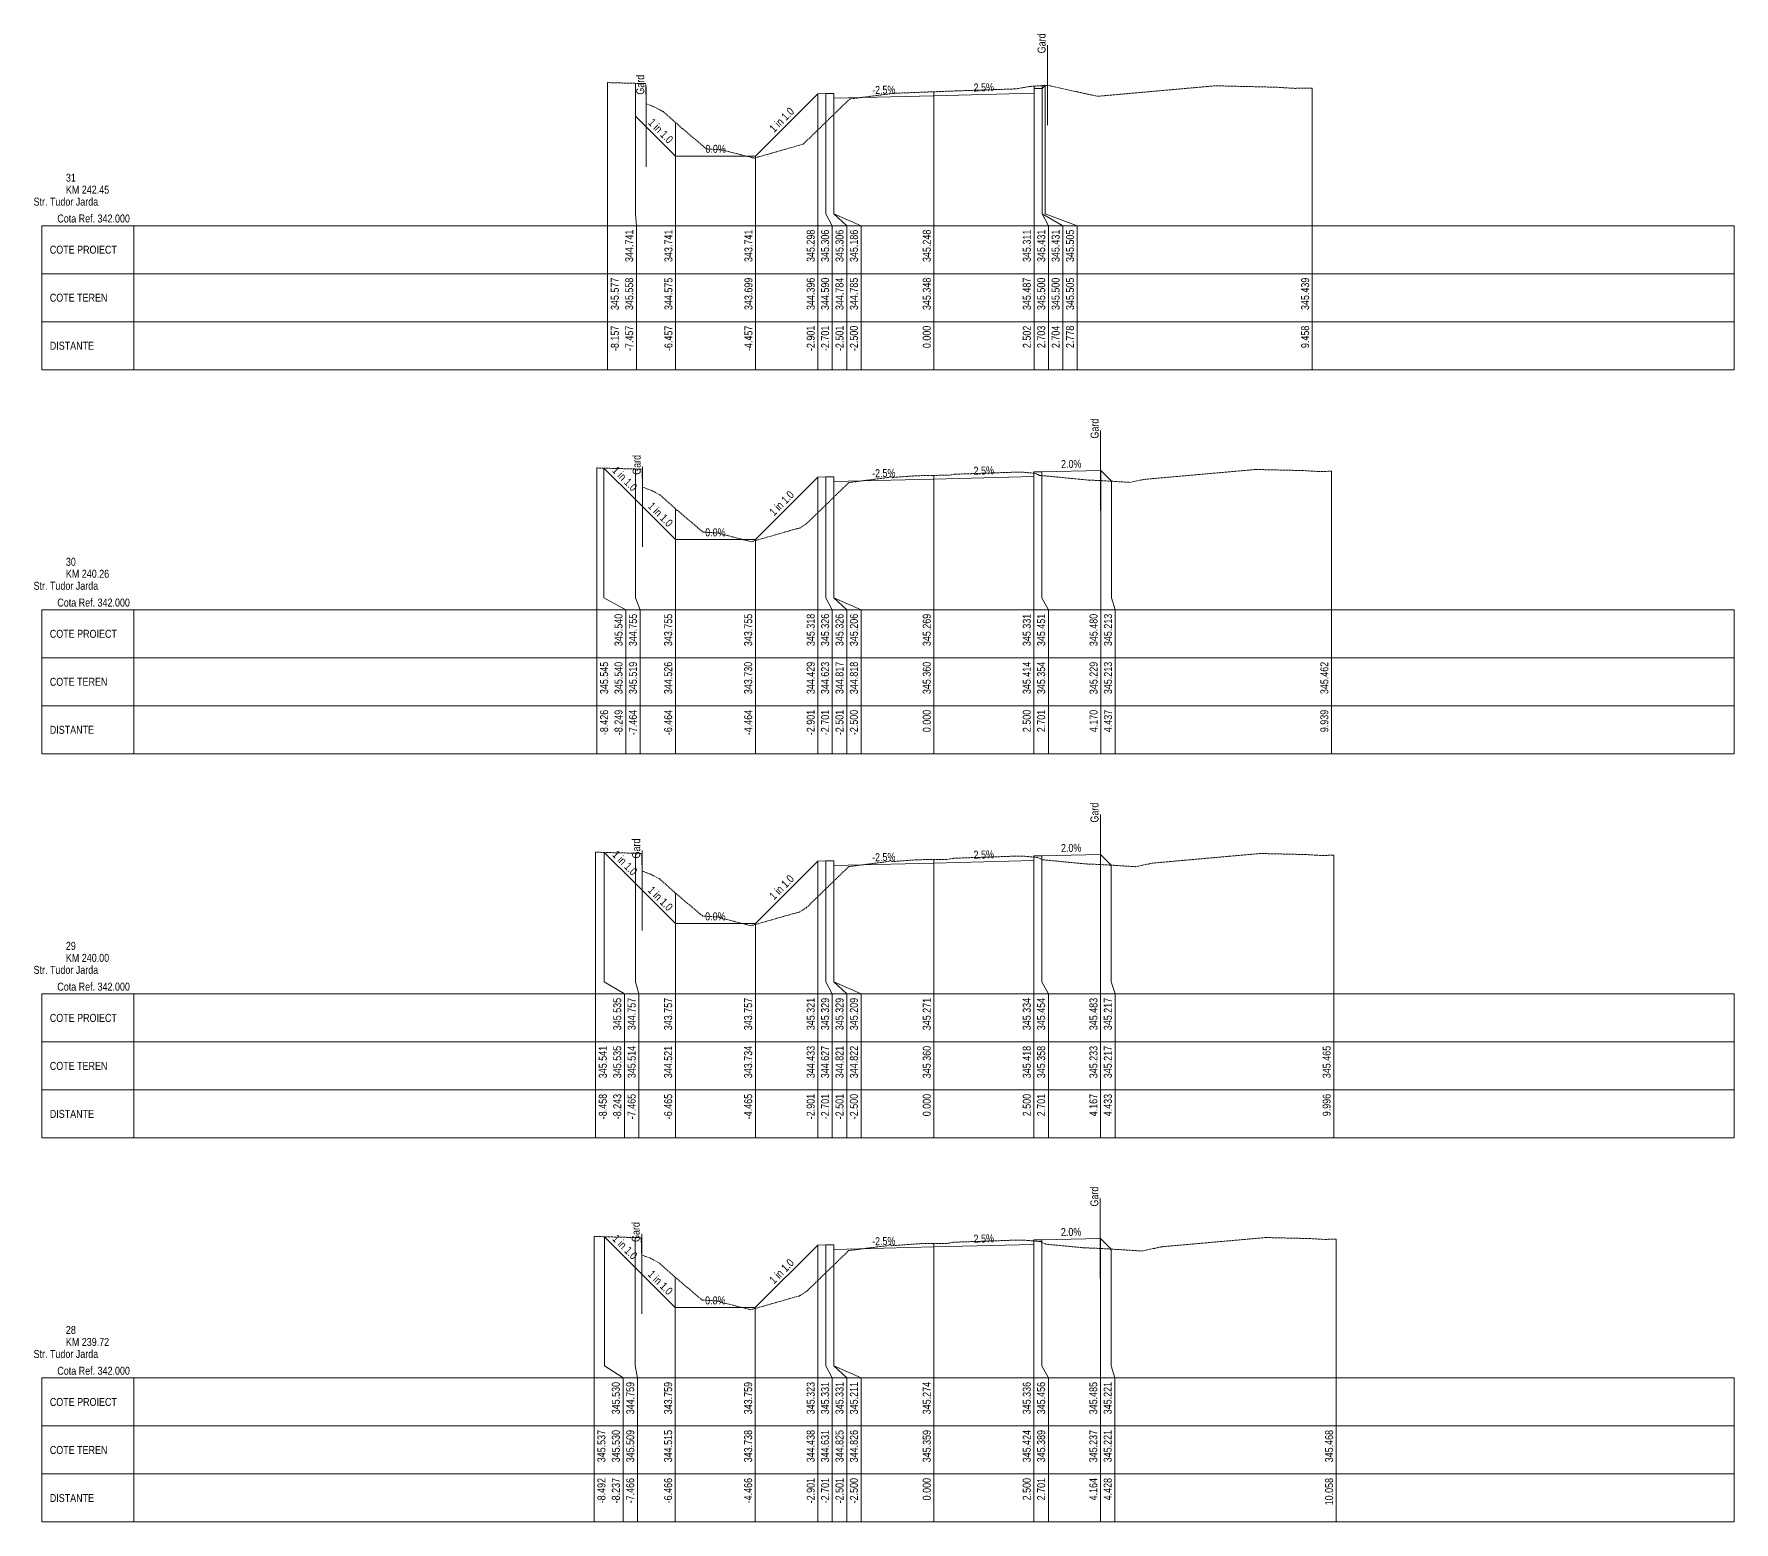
# Paper-space layout 'Str. Tudor Jarda-XS-1' of a CAD drawing. Extents: x 5 to 860, y 10 to 5944.
# Drawn here: x 5 to 430, y 2602 to 2973.9 of the extents above; entities that cross this region are included whole.
import ezdxf
from ezdxf.enums import TextEntityAlignment as Align

# ---------------------------------------------------------------- set-up
doc = ezdxf.new("R2010")
doc.units = 0
doc.linetypes.add('DASHED2', pattern=[0.375, 0.25, -0.125])
doc.layers.add('ARD-No Plot', color=1, linetype='Continuous', lineweight=0, plot=False)
for name, color, linetype, lineweight in [('DESIGN-TEXT', 7, 'Continuous', 0), ('EXISTING-TEXT', 7, 'Continuous', 0), ('LINES', 7, 'Continuous', 0), ('Text', 7, 'Continuous', 0), ('X-RL', 7, 'Continuous', 0), ('XPLOT-DESIGN', 5, 'Continuous', 0), ('XPLOT-EXISTING', 3, 'DASHED2', 0), ('XPLOT-GRADE', 7, 'Continuous', 0), ('XPLOT-KM', 7, 'Continuous', 0), ('XPLOT-TITLE', 7, 'Continuous', 0)]:
    doc.layers.add(name, color=color, linetype=linetype, lineweight=lineweight)
doc.styles.add('Arial', font='arial.ttf', dxfattribs={"width": 0.8})

psp = doc.layouts.new('Str. Tudor Jarda-XS-1')

# ---------------------------------------------------------------- linework, layer by layer
at = {"layer": 'LINES'}
for p, q in [((258.402, 2971.087), (258.402, 2951.087)), ((148.426, 2929), (148.426, 2961.765)), ((148.426, 2929), (148.426, 2961.765)), ((155.425, 2929), (155.425, 2961.579)), ((155.425, 2929), (155.425, 2961.579)), ((155.425, 2929), (155.425, 2961.579)), ((158.084, 2960.752), (158.084, 2940.752)), ((200.99, 2929), (200.99, 2958.976)), ((200.99, 2929), (200.99, 2958.976)), ((200.99, 2929), (200.99, 2958.976)), ((202.99, 2929), (202.99, 2959.056)), ((202.99, 2929), (202.99, 2959.056)), ((202.99, 2929), (202.99, 2959.056)), ((204.99, 2929), (204.99, 2959.056)), ((204.99, 2929), (204.99, 2959.056)), ((204.99, 2929), (204.99, 2959.056)), ((205, 2929), (205, 2957.856)), ((205, 2929), (205, 2957.856)), ((205, 2929), (205, 2957.856)), ((230, 2929), (230, 2959.475)), ((230, 2929), (230, 2959.475)), ((230, 2929), (230, 2959.475)), ((255.015, 2929), (255.015, 2960.872)), ((255.015, 2929), (255.015, 2960.872)), ((255.015, 2929), (255.015, 2960.872)), ((257.025, 2929), (257.025, 2961)), ((257.025, 2929), (257.025, 2961)), ((257.025, 2929), (257.025, 2961)), ((257.035, 2929), (257.035, 2961.001)), ((257.035, 2929), (257.035, 2961.001)), ((257.035, 2929), (257.035, 2961.001)), ((257.776, 2929), (257.776, 2961.048)), ((257.776, 2929), (257.776, 2961.048)), ((257.776, 2929), (257.776, 2961.048)), ((324.585, 2929), (324.585, 2960.391)), ((324.585, 2929), (324.585, 2960.391)), ((165.425, 2929), (165.425, 2951.751)), ((165.425, 2929), (165.425, 2951.751)), ((165.425, 2929), (165.425, 2951.751)), ((185.425, 2929), (185.425, 2943.412)), ((185.425, 2929), (185.425, 2943.412)), ((185.425, 2929), (185.425, 2943.412)), ((148.426, 2926), (148.426, 2929)), ((148.426, 2926), (148.426, 2929)), ((155.626, 2926), (155.425, 2929)), ((155.626, 2926), (155.425, 2929)), ((155.626, 2926), (155.425, 2929)), ((165.425, 2926), (165.425, 2929)), ((165.425, 2926), (165.425, 2929)), ((165.425, 2926), (165.425, 2929)), ((185.425, 2926), (185.425, 2929)), ((185.425, 2926), (185.425, 2929)), ((185.425, 2926), (185.425, 2929)), ((200.99, 2926), (200.99, 2929)), ((200.99, 2926), (200.99, 2929)), ((200.99, 2926), (200.99, 2929)), ((204.59, 2926), (202.99, 2929)), ((204.59, 2926), (202.99, 2929)), ((204.59, 2926), (202.99, 2929)), ((208.19, 2926), (204.99, 2929)), ((208.19, 2926), (204.99, 2929)), ((208.19, 2926), (204.99, 2929)), ((211.79, 2926), (205, 2929)), ((211.79, 2926), (205, 2929)), ((211.79, 2926), (205, 2929)), ((230, 2926), (230, 2929)), ((230, 2926), (230, 2929)), ((230, 2926), (230, 2929)), ((255.015, 2926), (255.015, 2929)), ((255.015, 2926), (255.015, 2929)), ((255.015, 2926), (255.015, 2929)), ((258.615, 2926), (257.025, 2929)), ((258.615, 2926), (257.025, 2929)), ((258.615, 2926), (257.025, 2929)), ((262.215, 2926), (257.035, 2929)), ((262.215, 2926), (257.035, 2929)), ((262.215, 2926), (257.035, 2929)), ((265.815, 2926), (257.776, 2929)), ((265.815, 2926), (257.776, 2929)), ((265.815, 2926), (257.776, 2929)), ((324.585, 2926), (324.585, 2929)), ((324.585, 2926), (324.585, 2929)), ((6.982, 2914), (6.982, 2926)), ((6.982, 2926), (30, 2926)), ((30, 2890), (30, 2926)), ((30, 2926), (430, 2926)), ((148.426, 2890), (148.426, 2926)), ((148.426, 2890), (148.426, 2926)), ((155.626, 2890), (155.626, 2926)), ((155.626, 2890), (155.626, 2926)), ((155.626, 2890), (155.626, 2926)), ((165.425, 2890), (165.425, 2926)), ((165.425, 2890), (165.425, 2926)), ((165.425, 2890), (165.425, 2926)), ((185.425, 2890), (185.425, 2926)), ((185.425, 2890), (185.425, 2926)), ((185.425, 2890), (185.425, 2926)), ((200.99, 2890), (200.99, 2926)), ((200.99, 2890), (200.99, 2926)), ((200.99, 2890), (200.99, 2926)), ((204.59, 2890), (204.59, 2926)), ((204.59, 2890), (204.59, 2926)), ((204.59, 2890), (204.59, 2926)), ((208.19, 2890), (208.19, 2926)), ((208.19, 2890), (208.19, 2926)), ((208.19, 2890), (208.19, 2926)), ((211.79, 2890), (211.79, 2926)), ((211.79, 2890), (211.79, 2926)), ((211.79, 2890), (211.79, 2926)), ((230, 2890), (230, 2926)), ((230, 2890), (230, 2926)), ((230, 2890), (230, 2926)), ((255.015, 2890), (255.015, 2926)), ((255.015, 2890), (255.015, 2926)), ((255.015, 2890), (255.015, 2926)), ((258.615, 2890), (258.615, 2926)), ((258.615, 2890), (258.615, 2926)), ((258.615, 2890), (258.615, 2926)), ((262.215, 2890), (262.215, 2926)), ((262.215, 2890), (262.215, 2926)), ((262.215, 2890), (262.215, 2926)), ((265.815, 2890), (265.815, 2926)), ((265.815, 2890), (265.815, 2926)), ((265.815, 2890), (265.815, 2926)), ((324.585, 2890), (324.585, 2926)), ((324.585, 2890), (324.585, 2926)), ((430, 2890), (430, 2926)), ((6.982, 2902), (6.982, 2914)), ((6.982, 2914), (30, 2914)), ((30, 2914), (6.982, 2914)), ((30, 2914), (430, 2914)), ((6.982, 2890), (6.982, 2902)), ((6.982, 2902), (30, 2902)), ((30, 2902), (6.982, 2902)), ((30, 2902), (430, 2902)), ((30, 2890), (6.982, 2890)), ((30, 2890), (430, 2890)), ((271.667, 2874.804), (271.667, 2854.804)), ((145.745, 2833), (145.745, 2865.445)), ((145.745, 2833), (145.745, 2865.445)), ((147.513, 2833), (147.513, 2865.398)), ((147.513, 2833), (147.513, 2865.398)), ((147.513, 2833), (147.513, 2865.398)), ((155.36, 2833), (155.36, 2865.19)), ((155.36, 2833), (155.36, 2865.19)), ((155.36, 2833), (155.36, 2865.19)), ((157.172, 2865.74), (157.172, 2845.74)), ((257.01, 2833), (257.01, 2864.511)), ((257.01, 2833), (257.01, 2864.511)), ((257.01, 2833), (257.01, 2864.511)), ((271.698, 2833), (271.698, 2864.805)), ((271.698, 2833), (271.698, 2864.805)), ((271.698, 2833), (271.698, 2864.805)), ((329.388, 2833), (329.388, 2864.622)), ((329.388, 2833), (329.388, 2864.622)), ((200.99, 2833), (200.99, 2863.181)), ((200.99, 2833), (200.99, 2863.181)), ((200.99, 2833), (200.99, 2863.181)), ((202.99, 2833), (202.99, 2863.261)), ((202.99, 2833), (202.99, 2863.261)), ((202.99, 2833), (202.99, 2863.261)), ((204.99, 2833), (204.99, 2863.261)), ((204.99, 2833), (204.99, 2863.261)), ((204.99, 2833), (204.99, 2863.261)), ((205, 2833), (205, 2862.061)), ((205, 2833), (205, 2862.061)), ((205, 2833), (205, 2862.061)), ((230, 2833), (230, 2863.603)), ((230, 2833), (230, 2863.603)), ((230, 2833), (230, 2863.603)), ((255, 2833), (255, 2864.135)), ((255, 2833), (255, 2864.135)), ((255, 2833), (255, 2864.135)), ((274.373, 2833), (274.373, 2862.129)), ((274.373, 2833), (274.373, 2862.129)), ((274.373, 2833), (274.373, 2862.129)), ((165.36, 2833), (165.36, 2855.26)), ((165.36, 2833), (165.36, 2855.26)), ((165.36, 2833), (165.36, 2855.26)), ((185.36, 2833), (185.36, 2847.551)), ((185.36, 2833), (185.36, 2847.551)), ((185.36, 2833), (185.36, 2847.551)), ((145.745, 2830), (145.745, 2833)), ((145.745, 2830), (145.745, 2833)), ((152.945, 2830), (147.513, 2833)), ((152.945, 2830), (147.513, 2833)), ((152.945, 2830), (147.513, 2833)), ((156.545, 2830), (155.36, 2833)), ((156.545, 2830), (155.36, 2833)), ((156.545, 2830), (155.36, 2833)), ((165.36, 2830), (165.36, 2833)), ((165.36, 2830), (165.36, 2833)), ((165.36, 2830), (165.36, 2833)), ((185.36, 2830), (185.36, 2833)), ((185.36, 2830), (185.36, 2833)), ((185.36, 2830), (185.36, 2833)), ((200.99, 2830), (200.99, 2833)), ((200.99, 2830), (200.99, 2833)), ((200.99, 2830), (200.99, 2833)), ((204.59, 2830), (202.99, 2833)), ((204.59, 2830), (202.99, 2833)), ((204.59, 2830), (202.99, 2833)), ((208.19, 2830), (204.99, 2833)), ((208.19, 2830), (204.99, 2833)), ((208.19, 2830), (204.99, 2833)), ((211.79, 2830), (205, 2833)), ((211.79, 2830), (205, 2833)), ((211.79, 2830), (205, 2833)), ((230, 2830), (230, 2833)), ((230, 2830), (230, 2833)), ((230, 2830), (230, 2833)), ((255, 2830), (255, 2833)), ((255, 2830), (255, 2833)), ((255, 2830), (255, 2833)), ((258.6, 2830), (257.01, 2833)), ((258.6, 2830), (257.01, 2833)), ((258.6, 2830), (257.01, 2833)), ((271.698, 2830), (271.698, 2833)), ((271.698, 2830), (271.698, 2833)), ((271.698, 2830), (271.698, 2833)), ((275.298, 2830), (274.373, 2833)), ((275.298, 2830), (274.373, 2833)), ((275.298, 2830), (274.373, 2833)), ((329.388, 2830), (329.388, 2833)), ((329.388, 2830), (329.388, 2833)), ((6.982, 2818), (6.982, 2830)), ((6.982, 2830), (30, 2830)), ((30, 2794), (30, 2830)), ((30, 2830), (430, 2830)), ((145.745, 2794), (145.745, 2830)), ((145.745, 2794), (145.745, 2830)), ((152.945, 2794), (152.945, 2830)), ((152.945, 2794), (152.945, 2830)), ((152.945, 2794), (152.945, 2830)), ((156.545, 2794), (156.545, 2830)), ((156.545, 2794), (156.545, 2830)), ((156.545, 2794), (156.545, 2830)), ((165.36, 2794), (165.36, 2830)), ((165.36, 2794), (165.36, 2830)), ((165.36, 2794), (165.36, 2830)), ((185.36, 2794), (185.36, 2830)), ((185.36, 2794), (185.36, 2830)), ((185.36, 2794), (185.36, 2830)), ((200.99, 2794), (200.99, 2830)), ((200.99, 2794), (200.99, 2830)), ((200.99, 2794), (200.99, 2830)), ((204.59, 2794), (204.59, 2830)), ((204.59, 2794), (204.59, 2830)), ((204.59, 2794), (204.59, 2830)), ((208.19, 2794), (208.19, 2830)), ((208.19, 2794), (208.19, 2830)), ((208.19, 2794), (208.19, 2830)), ((211.79, 2794), (211.79, 2830)), ((211.79, 2794), (211.79, 2830)), ((211.79, 2794), (211.79, 2830)), ((230, 2794), (230, 2830)), ((230, 2794), (230, 2830)), ((230, 2794), (230, 2830)), ((255, 2794), (255, 2830)), ((255, 2794), (255, 2830)), ((255, 2794), (255, 2830)), ((258.6, 2794), (258.6, 2830)), ((258.6, 2794), (258.6, 2830)), ((258.6, 2794), (258.6, 2830)), ((271.698, 2794), (271.698, 2830)), ((271.698, 2794), (271.698, 2830)), ((271.698, 2794), (271.698, 2830)), ((275.298, 2794), (275.298, 2830)), ((275.298, 2794), (275.298, 2830)), ((275.298, 2794), (275.298, 2830)), ((329.388, 2794), (329.388, 2830)), ((329.388, 2794), (329.388, 2830)), ((430, 2794), (430, 2830)), ((6.982, 2806), (6.982, 2818)), ((6.982, 2818), (30, 2818)), ((30, 2818), (6.982, 2818)), ((30, 2818), (430, 2818)), ((6.982, 2794), (6.982, 2806)), ((6.982, 2806), (30, 2806)), ((30, 2806), (6.982, 2806)), ((30, 2806), (430, 2806)), ((30, 2794), (6.982, 2794)), ((30, 2794), (430, 2794)), ((271.631, 2778.828), (271.631, 2758.828)), ((145.423, 2737), (145.423, 2769.407)), ((145.423, 2737), (145.423, 2769.407)), ((147.571, 2737), (147.571, 2769.35)), ((147.571, 2737), (147.571, 2769.35)), ((147.571, 2737), (147.571, 2769.35)), ((155.353, 2737), (155.353, 2769.143)), ((155.353, 2737), (155.353, 2769.143)), ((155.353, 2737), (155.353, 2769.143)), ((157.062, 2769.859), (157.062, 2749.859)), ((200.99, 2737), (200.99, 2767.205)), ((200.99, 2737), (200.99, 2767.205)), ((200.99, 2737), (200.99, 2767.205)), ((202.99, 2737), (202.99, 2767.285)), ((202.99, 2737), (202.99, 2767.285)), ((202.99, 2737), (202.99, 2767.285)), ((204.99, 2737), (204.99, 2767.285)), ((204.99, 2737), (204.99, 2767.285)), ((204.99, 2737), (204.99, 2767.285)), ((230, 2737), (230, 2767.595)), ((230, 2737), (230, 2767.595)), ((230, 2737), (230, 2767.595)), ((255, 2737), (255, 2768.184)), ((255, 2737), (255, 2768.184)), ((255, 2737), (255, 2768.184)), ((257.01, 2737), (257.01, 2768.535)), ((257.01, 2737), (257.01, 2768.535)), ((257.01, 2737), (257.01, 2768.535)), ((271.667, 2737), (271.667, 2768.828)), ((271.667, 2737), (271.667, 2768.828)), ((271.667, 2737), (271.667, 2768.828)), ((329.965, 2737), (329.965, 2768.649)), ((329.965, 2737), (329.965, 2768.649)), ((205, 2737), (205, 2766.085)), ((205, 2737), (205, 2766.085)), ((205, 2737), (205, 2766.085)), ((274.329, 2737), (274.329, 2766.167)), ((274.329, 2737), (274.329, 2766.167)), ((274.329, 2737), (274.329, 2766.167)), ((165.353, 2737), (165.353, 2759.207)), ((165.353, 2737), (165.353, 2759.207)), ((165.353, 2737), (165.353, 2759.207)), ((185.353, 2737), (185.353, 2751.568)), ((185.353, 2737), (185.353, 2751.568)), ((185.353, 2737), (185.353, 2751.568)), ((145.423, 2734), (145.423, 2737)), ((145.423, 2734), (145.423, 2737)), ((152.623, 2734), (147.571, 2737)), ((152.623, 2734), (147.571, 2737)), ((152.623, 2734), (147.571, 2737)), ((156.223, 2734), (155.353, 2737)), ((156.223, 2734), (155.353, 2737)), ((156.223, 2734), (155.353, 2737)), ((165.353, 2734), (165.353, 2737)), ((165.353, 2734), (165.353, 2737)), ((165.353, 2734), (165.353, 2737)), ((185.353, 2734), (185.353, 2737)), ((185.353, 2734), (185.353, 2737)), ((185.353, 2734), (185.353, 2737)), ((200.99, 2734), (200.99, 2737)), ((200.99, 2734), (200.99, 2737)), ((200.99, 2734), (200.99, 2737)), ((204.59, 2734), (202.99, 2737)), ((204.59, 2734), (202.99, 2737)), ((204.59, 2734), (202.99, 2737)), ((208.19, 2734), (204.99, 2737)), ((208.19, 2734), (204.99, 2737)), ((208.19, 2734), (204.99, 2737)), ((211.79, 2734), (205, 2737)), ((211.79, 2734), (205, 2737)), ((211.79, 2734), (205, 2737)), ((230, 2734), (230, 2737)), ((230, 2734), (230, 2737)), ((230, 2734), (230, 2737)), ((255, 2734), (255, 2737)), ((255, 2734), (255, 2737)), ((255, 2734), (255, 2737)), ((258.6, 2734), (257.01, 2737)), ((258.6, 2734), (257.01, 2737)), ((258.6, 2734), (257.01, 2737)), ((271.667, 2734), (271.667, 2737)), ((271.667, 2734), (271.667, 2737)), ((271.667, 2734), (271.667, 2737)), ((275.267, 2734), (274.329, 2737)), ((275.267, 2734), (274.329, 2737)), ((275.267, 2734), (274.329, 2737)), ((329.965, 2734), (329.965, 2737)), ((329.965, 2734), (329.965, 2737)), ((6.982, 2722), (6.982, 2734)), ((6.982, 2734), (30, 2734)), ((30, 2698), (30, 2734)), ((30, 2734), (430, 2734)), ((145.423, 2698), (145.423, 2734)), ((145.423, 2698), (145.423, 2734)), ((152.623, 2698), (152.623, 2734)), ((152.623, 2698), (152.623, 2734)), ((152.623, 2698), (152.623, 2734)), ((156.223, 2698), (156.223, 2734)), ((156.223, 2698), (156.223, 2734)), ((156.223, 2698), (156.223, 2734)), ((165.353, 2698), (165.353, 2734)), ((165.353, 2698), (165.353, 2734)), ((165.353, 2698), (165.353, 2734)), ((185.353, 2698), (185.353, 2734)), ((185.353, 2698), (185.353, 2734)), ((185.353, 2698), (185.353, 2734)), ((200.99, 2698), (200.99, 2734)), ((200.99, 2698), (200.99, 2734)), ((200.99, 2698), (200.99, 2734)), ((204.59, 2698), (204.59, 2734)), ((204.59, 2698), (204.59, 2734)), ((204.59, 2698), (204.59, 2734)), ((208.19, 2698), (208.19, 2734)), ((208.19, 2698), (208.19, 2734)), ((208.19, 2698), (208.19, 2734)), ((211.79, 2698), (211.79, 2734)), ((211.79, 2698), (211.79, 2734)), ((211.79, 2698), (211.79, 2734)), ((230, 2698), (230, 2734)), ((230, 2698), (230, 2734)), ((230, 2698), (230, 2734)), ((255, 2698), (255, 2734)), ((255, 2698), (255, 2734)), ((255, 2698), (255, 2734)), ((258.6, 2698), (258.6, 2734)), ((258.6, 2698), (258.6, 2734)), ((258.6, 2698), (258.6, 2734)), ((271.667, 2698), (271.667, 2734)), ((271.667, 2698), (271.667, 2734)), ((271.667, 2698), (271.667, 2734)), ((275.267, 2698), (275.267, 2734)), ((275.267, 2698), (275.267, 2734)), ((275.267, 2698), (275.267, 2734)), ((329.965, 2698), (329.965, 2734)), ((329.965, 2698), (329.965, 2734)), ((430, 2698), (430, 2734)), ((6.982, 2710), (6.982, 2722)), ((6.982, 2722), (30, 2722)), ((30, 2722), (6.982, 2722)), ((30, 2722), (430, 2722)), ((6.982, 2698), (6.982, 2710)), ((6.982, 2710), (30, 2710)), ((30, 2710), (6.982, 2710)), ((30, 2710), (430, 2710)), ((30, 2698), (6.982, 2698)), ((30, 2698), (430, 2698)), ((271.592, 2682.853), (271.592, 2662.853)), ((145.078, 2641), (145.078, 2673.365)), ((145.078, 2641), (145.078, 2673.365)), ((147.634, 2641), (147.634, 2673.298)), ((147.634, 2641), (147.634, 2673.298)), ((147.634, 2641), (147.634, 2673.298)), ((155.345, 2641), (155.345, 2673.093)), ((155.345, 2641), (155.345, 2673.093)), ((155.345, 2641), (155.345, 2673.093)), ((156.945, 2673.987), (156.945, 2653.987)), ((200.99, 2641), (200.99, 2671.232)), ((200.99, 2641), (200.99, 2671.232)), ((200.99, 2641), (200.99, 2671.232)), ((202.99, 2641), (202.99, 2671.312)), ((202.99, 2641), (202.99, 2671.312)), ((202.99, 2641), (202.99, 2671.312)), ((204.99, 2641), (204.99, 2671.312)), ((204.99, 2641), (204.99, 2671.312)), ((204.99, 2641), (204.99, 2671.312)), ((205, 2641), (205, 2670.112)), ((205, 2641), (205, 2670.112)), ((205, 2641), (205, 2670.112)), ((230, 2641), (230, 2671.586)), ((230, 2641), (230, 2671.586)), ((230, 2641), (230, 2671.586)), ((255, 2641), (255, 2672.235)), ((255, 2641), (255, 2672.235)), ((255, 2641), (255, 2672.235)), ((257.01, 2641), (257.01, 2672.562)), ((257.01, 2641), (257.01, 2672.562)), ((257.01, 2641), (257.01, 2672.562)), ((271.635, 2641), (271.635, 2672.854)), ((271.635, 2641), (271.635, 2672.854)), ((271.635, 2641), (271.635, 2672.854)), ((274.282, 2641), (274.282, 2670.208)), ((274.282, 2641), (274.282, 2670.208)), ((274.282, 2641), (274.282, 2670.208)), ((330.582, 2641), (330.582, 2672.679)), ((330.582, 2641), (330.582, 2672.679)), ((165.345, 2641), (165.345, 2663.15)), ((165.345, 2641), (165.345, 2663.15)), ((165.345, 2641), (165.345, 2663.15)), ((185.345, 2641), (185.345, 2655.586)), ((185.345, 2641), (185.345, 2655.586)), ((185.345, 2641), (185.345, 2655.586)), ((145.078, 2638), (145.078, 2641)), ((145.078, 2638), (145.078, 2641)), ((152.278, 2638), (147.634, 2641)), ((152.278, 2638), (147.634, 2641)), ((152.278, 2638), (147.634, 2641)), ((155.878, 2638), (155.345, 2641)), ((155.878, 2638), (155.345, 2641)), ((155.878, 2638), (155.345, 2641)), ((165.345, 2638), (165.345, 2641)), ((165.345, 2638), (165.345, 2641)), ((165.345, 2638), (165.345, 2641)), ((185.345, 2638), (185.345, 2641)), ((185.345, 2638), (185.345, 2641)), ((185.345, 2638), (185.345, 2641)), ((200.99, 2638), (200.99, 2641)), ((200.99, 2638), (200.99, 2641)), ((200.99, 2638), (200.99, 2641)), ((204.59, 2638), (202.99, 2641)), ((204.59, 2638), (202.99, 2641)), ((204.59, 2638), (202.99, 2641)), ((208.19, 2638), (204.99, 2641)), ((208.19, 2638), (204.99, 2641)), ((208.19, 2638), (204.99, 2641)), ((211.79, 2638), (205, 2641)), ((211.79, 2638), (205, 2641)), ((211.79, 2638), (205, 2641)), ((230, 2638), (230, 2641)), ((230, 2638), (230, 2641)), ((230, 2638), (230, 2641)), ((255, 2638), (255, 2641)), ((255, 2638), (255, 2641)), ((255, 2638), (255, 2641)), ((258.6, 2638), (257.01, 2641)), ((258.6, 2638), (257.01, 2641)), ((258.6, 2638), (257.01, 2641)), ((271.635, 2638), (271.635, 2641)), ((271.635, 2638), (271.635, 2641)), ((271.635, 2638), (271.635, 2641)), ((275.235, 2638), (274.282, 2641)), ((275.235, 2638), (274.282, 2641)), ((275.235, 2638), (274.282, 2641)), ((330.582, 2638), (330.582, 2641)), ((330.582, 2638), (330.582, 2641)), ((6.982, 2626), (6.982, 2638)), ((6.982, 2638), (30, 2638)), ((30, 2602), (30, 2638)), ((30, 2638), (430, 2638)), ((145.078, 2602), (145.078, 2638)), ((145.078, 2602), (145.078, 2638)), ((152.278, 2602), (152.278, 2638)), ((152.278, 2602), (152.278, 2638)), ((152.278, 2602), (152.278, 2638)), ((155.878, 2602), (155.878, 2638)), ((155.878, 2602), (155.878, 2638)), ((155.878, 2602), (155.878, 2638)), ((165.345, 2602), (165.345, 2638)), ((165.345, 2602), (165.345, 2638)), ((165.345, 2602), (165.345, 2638)), ((185.345, 2602), (185.345, 2638)), ((185.345, 2602), (185.345, 2638)), ((185.345, 2602), (185.345, 2638)), ((200.99, 2602), (200.99, 2638)), ((200.99, 2602), (200.99, 2638)), ((200.99, 2602), (200.99, 2638)), ((204.59, 2602), (204.59, 2638)), ((204.59, 2602), (204.59, 2638)), ((204.59, 2602), (204.59, 2638)), ((208.19, 2602), (208.19, 2638)), ((208.19, 2602), (208.19, 2638)), ((208.19, 2602), (208.19, 2638)), ((211.79, 2602), (211.79, 2638)), ((211.79, 2602), (211.79, 2638)), ((211.79, 2602), (211.79, 2638)), ((230, 2602), (230, 2638)), ((230, 2602), (230, 2638)), ((230, 2602), (230, 2638)), ((255, 2602), (255, 2638)), ((255, 2602), (255, 2638)), ((255, 2602), (255, 2638)), ((258.6, 2602), (258.6, 2638)), ((258.6, 2602), (258.6, 2638)), ((258.6, 2602), (258.6, 2638)), ((271.635, 2602), (271.635, 2638)), ((271.635, 2602), (271.635, 2638)), ((271.635, 2602), (271.635, 2638)), ((275.235, 2602), (275.235, 2638)), ((275.235, 2602), (275.235, 2638)), ((275.235, 2602), (275.235, 2638)), ((330.582, 2602), (330.582, 2638)), ((330.582, 2602), (330.582, 2638)), ((430, 2602), (430, 2638)), ((6.982, 2614), (6.982, 2626)), ((6.982, 2626), (30, 2626)), ((30, 2626), (6.982, 2626)), ((30, 2626), (430, 2626)), ((6.982, 2602), (6.982, 2614)), ((6.982, 2614), (30, 2614)), ((30, 2614), (6.982, 2614)), ((30, 2614), (430, 2614)), ((30, 2602), (6.982, 2602)), ((30, 2602), (430, 2602))]:
    psp.add_line(p, q, dxfattribs=at)
at = {"layer": 'XPLOT-DESIGN'}
for p, q in [((185.425, 2943.412), (200.99, 2958.976)), ((200.99, 2958.976), (202.99, 2959.056)), ((202.99, 2959.056), (204.99, 2959.056)), ((204.99, 2959.056), (205, 2957.856)), ((205, 2957.856), (230, 2958.481)), ((230, 2958.481), (255.015, 2959.107)), ((255.015, 2959.107), (255.025, 2960.307)), ((255.025, 2960.307), (257.025, 2960.307)), ((257.025, 2960.307), (257.035, 2960.307)), ((257.035, 2960.307), (257.776, 2961.048)), ((155.425, 2953.412), (165.425, 2943.412)), ((165.425, 2943.412), (185.425, 2943.412)), ((147.513, 2865.398), (155.36, 2857.551)), ((255, 2863.311), (255.01, 2864.511)), ((255.01, 2864.511), (257.01, 2864.511)), ((257.01, 2864.511), (271.698, 2864.805)), ((271.698, 2864.805), (274.373, 2862.129)), ((185.36, 2847.551), (200.99, 2863.181)), ((200.99, 2863.181), (202.99, 2863.261)), ((202.99, 2863.261), (204.99, 2863.261)), ((204.99, 2863.261), (205, 2862.061)), ((205, 2862.061), (230, 2862.686)), ((230, 2862.686), (255, 2863.311)), ((155.36, 2857.551), (165.36, 2847.551)), ((165.36, 2847.551), (185.36, 2847.551)), ((147.571, 2769.35), (155.353, 2761.568)), ((185.353, 2751.568), (200.99, 2767.205)), ((200.99, 2767.205), (202.99, 2767.285)), ((202.99, 2767.285), (204.99, 2767.285)), ((204.99, 2767.285), (205, 2766.085)), ((205, 2766.085), (230, 2766.71)), ((230, 2766.71), (255, 2767.335)), ((255, 2767.335), (255.01, 2768.535)), ((255.01, 2768.535), (257.01, 2768.535)), ((257.01, 2768.535), (271.667, 2768.828)), ((271.667, 2768.828), (274.329, 2766.167)), ((155.353, 2761.568), (165.353, 2751.568)), ((165.353, 2751.568), (185.353, 2751.568)), ((147.634, 2673.298), (155.345, 2665.586)), ((185.345, 2655.586), (200.99, 2671.232)), ((200.99, 2671.232), (202.99, 2671.312)), ((202.99, 2671.312), (204.99, 2671.312)), ((204.99, 2671.312), (205, 2670.112)), ((205, 2670.112), (230, 2670.737)), ((230, 2670.737), (255, 2671.362)), ((255, 2671.362), (255.01, 2672.562)), ((255.01, 2672.562), (257.01, 2672.562)), ((257.01, 2672.562), (271.635, 2672.854)), ((271.635, 2672.854), (274.282, 2670.208)), ((155.345, 2665.586), (165.345, 2655.586)), ((165.345, 2655.586), (185.345, 2655.586))]:
    psp.add_line(p, q, dxfattribs=at)
at = {"layer": 'XPLOT-EXISTING'}
for p, q in [((148.426, 2961.765), (155.425, 2961.579)), ((155.425, 2961.579), (157.932, 2961.513)), ((157.932, 2961.513), (158.084, 2956.43)), ((208.948, 2957.671), (219.779, 2959.073)), ((219.779, 2959.073), (219.839, 2959.097)), ((219.839, 2959.097), (219.885, 2959.071)), ((219.885, 2959.071), (220.532, 2959.118)), ((220.532, 2959.118), (220.642, 2959.12)), ((220.642, 2959.12), (230, 2959.475)), ((230, 2959.475), (235.494, 2959.683)), ((230, 2959.475), (230, 2959.475)), ((235.494, 2959.683), (235.677, 2959.684)), ((235.677, 2959.684), (235.732, 2959.695)), ((235.732, 2959.695), (235.737, 2959.694)), ((235.737, 2959.694), (243.055, 2959.942)), ((243.055, 2959.942), (250.339, 2960.185)), ((250.339, 2960.185), (250.36, 2960.183)), ((250.36, 2960.183), (250.382, 2960.19)), ((250.382, 2960.19), (250.423, 2960.199)), ((250.423, 2960.199), (254.043, 2960.81)), ((254.043, 2960.81), (255.015, 2960.872)), ((255.015, 2960.872), (257.025, 2961)), ((257.025, 2961), (257.035, 2961.001)), ((257.035, 2961.001), (257.776, 2961.048)), ((257.776, 2961.048), (258.402, 2961.087)), ((258.402, 2961.087), (270.868, 2958.344)), ((270.868, 2958.344), (300.351, 2960.97)), ((300.351, 2960.97), (315.543, 2960.613)), ((315.543, 2960.613), (320.187, 2960.328)), ((320.187, 2960.328), (324.585, 2960.391)), ((158.084, 2956.43), (160.016, 2955.729)), ((160.016, 2955.729), (162.291, 2954.53)), ((162.291, 2954.53), (165.425, 2951.751)), ((202.99, 2951.897), (204.99, 2953.836)), ((204.99, 2953.836), (205, 2953.845)), ((205, 2953.845), (208.948, 2957.671)), ((165.425, 2951.751), (166.568, 2950.738)), ((166.568, 2950.738), (173.135, 2945.189)), ((197.336, 2946.417), (200.99, 2949.959)), ((200.99, 2949.959), (202.99, 2951.897)), ((173.135, 2945.189), (177.017, 2944.945)), ((185.425, 2942.986), (197.21, 2946.355)), ((197.21, 2946.355), (197.255, 2946.365)), ((197.255, 2946.365), (197.336, 2946.417)), ((177.017, 2944.945), (185.07, 2942.884)), ((185.07, 2942.884), (185.425, 2942.986)), ((145.745, 2865.445), (147.513, 2865.398)), ((147.513, 2865.398), (155.36, 2865.19)), ((155.36, 2865.19), (157.037, 2865.145)), ((157.037, 2865.145), (157.172, 2860.653)), ((235.219, 2863.886), (249.304, 2864.362)), ((249.304, 2864.362), (249.911, 2864.367)), ((249.911, 2864.367), (251.809, 2864.394)), ((251.809, 2864.394), (252.818, 2864.342)), ((252.818, 2864.342), (255, 2864.135)), ((282.517, 2862.586), (310.448, 2865.074)), ((310.448, 2865.074), (322.322, 2864.795)), ((322.322, 2864.795), (325.95, 2864.572)), ((325.95, 2864.572), (329.388, 2864.622)), ((157.172, 2860.653), (159.298, 2859.882)), ((205, 2858.179), (208.733, 2861.797)), ((208.733, 2861.797), (218.673, 2863.083)), ((218.673, 2863.083), (219.199, 2863.297)), ((219.199, 2863.297), (219.605, 2863.066)), ((219.605, 2863.066), (225.27, 2863.476)), ((225.27, 2863.476), (226.232, 2863.499)), ((226.232, 2863.499), (228.915, 2863.601)), ((228.915, 2863.601), (230, 2863.603)), ((230, 2863.603), (233.671, 2863.612)), ((230, 2863.603), (230, 2863.603)), ((233.671, 2863.612), (235.088, 2863.893)), ((235.088, 2863.893), (235.219, 2863.886)), ((255, 2864.135), (255.325, 2864.104)), ((255.325, 2864.104), (256.361, 2863.602)), ((256.361, 2863.602), (257.01, 2863.539)), ((257.01, 2863.539), (268.679, 2862.411)), ((268.679, 2862.411), (271.667, 2862.297)), ((271.667, 2862.297), (271.698, 2862.295)), ((271.698, 2862.295), (274.373, 2862.129)), ((274.373, 2862.129), (278.979, 2861.843)), ((278.979, 2861.843), (282.517, 2862.586)), ((159.298, 2859.882), (161.39, 2858.779)), ((161.39, 2858.779), (165.322, 2855.292)), ((200.99, 2854.293), (202.99, 2856.231)), ((202.99, 2856.231), (204.99, 2858.169)), ((204.99, 2858.169), (205, 2858.179)), ((165.322, 2855.292), (165.36, 2855.26)), ((165.36, 2855.26), (172.269, 2849.423)), ((198.075, 2851.468), (200.99, 2854.293)), ((172.269, 2849.423), (175.846, 2849.197)), ((175.846, 2849.197), (184.366, 2847.017)), ((185.36, 2847.302), (195.561, 2850.218)), ((195.561, 2850.218), (196.464, 2850.423)), ((196.464, 2850.423), (198.075, 2851.468)), ((184.366, 2847.017), (185.36, 2847.302)), ((145.423, 2769.407), (147.571, 2769.35)), ((147.571, 2769.35), (155.353, 2769.143)), ((155.353, 2769.143), (156.929, 2769.101)), ((156.929, 2769.101), (157.062, 2764.68)), ((208.707, 2765.812), (218.541, 2767.084)), ((218.541, 2767.084), (219.122, 2767.321)), ((219.122, 2767.321), (219.571, 2767.065)), ((219.571, 2767.065), (225.84, 2767.519)), ((225.84, 2767.519), (226.904, 2767.544)), ((226.904, 2767.544), (228.124, 2767.591)), ((228.124, 2767.591), (230, 2767.595)), ((230, 2767.595), (233.43, 2767.603)), ((230, 2767.595), (230, 2767.595)), ((233.43, 2767.603), (235.01, 2767.917)), ((235.01, 2767.917), (235.157, 2767.909)), ((235.157, 2767.909), (249.178, 2768.383)), ((249.178, 2768.383), (249.862, 2768.389)), ((249.862, 2768.389), (251.997, 2768.419)), ((251.997, 2768.419), (253.132, 2768.361)), ((253.132, 2768.361), (255, 2768.184)), ((255, 2768.184), (255.953, 2768.093)), ((255.953, 2768.093), (257.01, 2767.58)), ((257.01, 2767.58), (257.118, 2767.527)), ((257.118, 2767.527), (268.04, 2766.471)), ((280.417, 2765.789), (284.668, 2766.682)), ((284.668, 2766.682), (311.661, 2769.086)), ((311.661, 2769.086), (323.136, 2768.816)), ((323.136, 2768.816), (326.643, 2768.601)), ((326.643, 2768.601), (329.965, 2768.649)), ((157.062, 2764.68), (159.212, 2763.9)), ((159.212, 2763.9), (161.282, 2762.809)), ((161.282, 2762.809), (165.173, 2759.359)), ((205, 2762.219), (208.707, 2765.812)), ((268.04, 2766.471), (271.631, 2766.334)), ((271.631, 2766.334), (271.667, 2766.332)), ((271.667, 2766.332), (274.329, 2766.167)), ((274.329, 2766.167), (280.417, 2765.789)), ((165.173, 2759.359), (165.353, 2759.207)), ((165.353, 2759.207), (172.165, 2753.451)), ((198.164, 2755.594), (200.99, 2758.333)), ((200.99, 2758.333), (202.99, 2760.271)), ((202.99, 2760.271), (204.99, 2762.209)), ((204.99, 2762.209), (205, 2762.219)), ((185.353, 2751.34), (195.363, 2754.202)), ((195.363, 2754.202), (196.37, 2754.43)), ((196.37, 2754.43), (198.164, 2755.594)), ((172.165, 2753.451), (175.705, 2753.228)), ((175.705, 2753.228), (184.282, 2751.033)), ((184.282, 2751.033), (185.353, 2751.34)), ((145.078, 2673.365), (147.634, 2673.298)), ((147.634, 2673.298), (155.345, 2673.093)), ((155.345, 2673.093), (156.814, 2673.054)), ((286.969, 2670.785), (312.959, 2673.1)), ((312.959, 2673.1), (324.007, 2672.84)), ((156.814, 2673.054), (156.945, 2668.709)), ((205, 2666.262), (208.679, 2669.828)), ((208.679, 2669.828), (218.398, 2671.085)), ((218.398, 2671.085), (219.039, 2671.347)), ((219.039, 2671.347), (219.535, 2671.064)), ((219.535, 2671.064), (226.449, 2671.565)), ((226.449, 2671.565), (226.816, 2671.574)), ((226.816, 2671.574), (227.428, 2671.58)), ((227.428, 2671.58), (230, 2671.586)), ((230, 2671.586), (233.172, 2671.594)), ((230, 2671.586), (230, 2671.586)), ((233.172, 2671.594), (234.928, 2671.942)), ((234.928, 2671.942), (235.09, 2671.933)), ((235.09, 2671.933), (249.044, 2672.405)), ((249.044, 2672.405), (249.809, 2672.412)), ((249.809, 2672.412), (252.198, 2672.445)), ((252.198, 2672.445), (253.468, 2672.381)), ((253.468, 2672.381), (255, 2672.235)), ((255, 2672.235), (256.625, 2672.081)), ((256.625, 2672.081), (257.01, 2671.894)), ((257.01, 2671.894), (257.929, 2671.448)), ((257.929, 2671.448), (267.356, 2670.536)), ((267.356, 2670.536), (271.592, 2670.375)), ((271.592, 2670.375), (271.635, 2670.372)), ((271.635, 2670.372), (274.282, 2670.208)), ((274.282, 2670.208), (281.955, 2669.731)), ((281.955, 2669.731), (286.969, 2670.785)), ((324.007, 2672.84), (327.384, 2672.633)), ((327.384, 2672.633), (330.582, 2672.679)), ((156.945, 2668.709), (159.119, 2667.92)), ((159.119, 2667.92), (161.166, 2666.841)), ((161.166, 2666.841), (165.013, 2663.43)), ((202.99, 2664.314), (204.99, 2666.252)), ((204.99, 2666.252), (205, 2666.262)), ((165.013, 2663.43), (165.345, 2663.15)), ((165.345, 2663.15), (172.054, 2657.481)), ((198.259, 2659.729), (200.99, 2662.376)), ((200.99, 2662.376), (202.99, 2664.314)), ((172.054, 2657.481), (175.554, 2657.26)), ((175.554, 2657.26), (184.191, 2655.051)), ((185.345, 2655.38), (195.151, 2658.184)), ((195.151, 2658.184), (196.268, 2658.438)), ((196.268, 2658.438), (198.259, 2659.729)), ((184.191, 2655.051), (185.345, 2655.38))]:
    psp.add_line(p, q, dxfattribs=at)

# ---------------------------------------------------------------- texts
at = {"layer": 'ARD-No Plot', "style": 'Arial', "width": 0.8}
for p in [(13, 2931), (13, 2835), (13, 2739), (13, 2643)]:
    psp.add_text('Str. Tudor Jarda', height=2, dxfattribs=at).set_placement(p, align=Align.CENTER)
at = {"layer": 'DESIGN-TEXT', "style": 'Arial', "width": 0.8}
for s, p in [('344.741', (154.826, 2925)), ('343.741', (164.625, 2925)), ('343.741', (184.625, 2925)), ('345.298', (200.19, 2925)), ('345.306', (203.79, 2925)), ('345.306', (207.39, 2925)), ('345.186', (210.99, 2925)), ('345.248', (229.2, 2925)), ('345.311', (254.215, 2925)), ('345.431', (257.815, 2925)), ('345.431', (261.415, 2925)), ('345.505', (265.015, 2925)), ('345.540', (152.145, 2829)), ('344.755', (155.745, 2829)), ('343.755', (164.56, 2829)), ('343.755', (184.56, 2829)), ('345.318', (200.19, 2829)), ('345.326', (203.79, 2829)), ('345.326', (207.39, 2829)), ('345.206', (210.99, 2829)), ('345.269', (229.2, 2829)), ('345.331', (254.2, 2829)), ('345.451', (257.8, 2829)), ('345.480', (270.898, 2829)), ('345.213', (274.498, 2829)), ('345.535', (151.823, 2733)), ('344.757', (155.423, 2733)), ('343.757', (164.553, 2733)), ('343.757', (184.553, 2733)), ('345.321', (200.19, 2733)), ('345.329', (203.79, 2733)), ('345.329', (207.39, 2733)), ('345.209', (210.99, 2733)), ('345.271', (229.2, 2733)), ('345.334', (254.2, 2733)), ('345.454', (257.8, 2733)), ('345.483', (270.867, 2733)), ('345.217', (274.467, 2733)), ('345.530', (151.478, 2637)), ('344.759', (155.078, 2637)), ('343.759', (164.545, 2637)), ('343.759', (184.545, 2637)), ('345.323', (200.19, 2637)), ('345.331', (203.79, 2637)), ('345.331', (207.39, 2637)), ('345.211', (210.99, 2637)), ('345.274', (229.2, 2637)), ('345.336', (254.2, 2637)), ('345.456', (257.8, 2637)), ('345.485', (270.835, 2637)), ('345.221', (274.435, 2637))]:
    psp.add_text(s, height=2, rotation=90, dxfattribs=at).set_placement(p, align=Align.RIGHT)
at = {"layer": 'EXISTING-TEXT', "style": 'Arial', "width": 0.8}
for s, p in [('345.577', (151.226, 2913)), ('345.558', (154.826, 2913)), ('344.575', (164.625, 2913)), ('343.699', (184.625, 2913)), ('344.396', (200.19, 2913)), ('344.590', (203.79, 2913)), ('344.784', (207.39, 2913)), ('344.785', (210.99, 2913)), ('345.348', (229.2, 2913)), ('345.348', (229.2, 2913)), ('345.487', (254.215, 2913)), ('345.500', (257.815, 2913)), ('345.500', (261.415, 2913)), ('345.505', (265.015, 2913)), ('345.439', (323.785, 2913)), ('345.545', (148.545, 2817)), ('345.540', (152.145, 2817)), ('345.519', (155.745, 2817)), ('344.526', (164.56, 2817)), ('343.730', (184.56, 2817)), ('344.429', (200.19, 2817)), ('344.623', (203.79, 2817)), ('344.817', (207.39, 2817)), ('344.818', (210.99, 2817)), ('345.360', (229.2, 2817)), ('345.360', (229.2, 2817)), ('345.414', (254.2, 2817)), ('345.354', (257.8, 2817)), ('345.229', (270.898, 2817)), ('345.213', (274.498, 2817)), ('345.462', (328.588, 2817)), ('345.541', (148.223, 2721)), ('345.535', (151.823, 2721)), ('345.514', (155.423, 2721)), ('344.521', (164.553, 2721)), ('343.734', (184.553, 2721)), ('344.433', (200.19, 2721)), ('344.627', (203.79, 2721)), ('344.821', (207.39, 2721)), ('344.822', (210.99, 2721)), ('345.360', (229.2, 2721)), ('345.360', (229.2, 2721)), ('345.418', (254.2, 2721)), ('345.358', (257.8, 2721)), ('345.233', (270.867, 2721)), ('345.217', (274.467, 2721)), ('345.465', (329.165, 2721)), ('345.537', (147.878, 2625)), ('345.530', (151.478, 2625)), ('345.509', (155.078, 2625)), ('344.515', (164.545, 2625)), ('343.738', (184.545, 2625)), ('344.438', (200.19, 2625)), ('344.631', (203.79, 2625)), ('344.825', (207.39, 2625)), ('344.826', (210.99, 2625)), ('345.359', (229.2, 2625)), ('345.359', (229.2, 2625)), ('345.424', (254.2, 2625)), ('345.389', (257.8, 2625)), ('345.237', (270.835, 2625)), ('345.221', (274.435, 2625)), ('345.468', (329.782, 2625))]:
    psp.add_text(s, height=2, rotation=90, dxfattribs=at).set_placement(p, align=Align.RIGHT)
at = {"layer": 'Text', "style": 'Arial', "width": 0.8}
for p in [(257.902, 2969.087), (157.584, 2958.752), (271.167, 2872.804), (156.672, 2863.74), (271.131, 2776.828), (156.562, 2767.859), (271.092, 2680.853), (156.445, 2671.987)]:
    psp.add_text('Gard', height=2, rotation=90, dxfattribs=at).set_placement(p)
for s, p in [('-8.157', (151.226, 2901)), ('-8.157', (151.226, 2901)), ('-7.457', (154.826, 2901)), ('-7.457', (154.826, 2901)), ('-7.457', (154.826, 2901)), ('-6.457', (164.625, 2901)), ('-6.457', (164.625, 2901)), ('-6.457', (164.625, 2901)), ('-4.457', (184.625, 2901)), ('-4.457', (184.625, 2901)), ('-4.457', (184.625, 2901)), ('-2.901', (200.19, 2901)), ('-2.901', (200.19, 2901)), ('-2.901', (200.19, 2901)), ('-2.701', (203.79, 2901)), ('-2.701', (203.79, 2901)), ('-2.701', (203.79, 2901)), ('-2.501', (207.39, 2901)), ('-2.501', (207.39, 2901)), ('-2.501', (207.39, 2901)), ('-2.500', (210.99, 2901)), ('-2.500', (210.99, 2901)), ('-2.500', (210.99, 2901)), ('0.000', (229.2, 2901)), ('0.000', (229.2, 2901)), ('0.000', (229.2, 2901)), ('2.502', (254.215, 2901)), ('2.502', (254.215, 2901)), ('2.502', (254.215, 2901)), ('2.703', (257.815, 2901)), ('2.703', (257.815, 2901)), ('2.703', (257.815, 2901)), ('2.704', (261.415, 2901)), ('2.704', (261.415, 2901)), ('2.704', (261.415, 2901)), ('2.778', (265.015, 2901)), ('2.778', (265.015, 2901)), ('2.778', (265.015, 2901)), ('9.458', (323.785, 2901)), ('9.458', (323.785, 2901)), ('-8.426', (148.545, 2805)), ('-8.426', (148.545, 2805)), ('-8.249', (152.145, 2805)), ('-8.249', (152.145, 2805)), ('-8.249', (152.145, 2805)), ('-7.464', (155.745, 2805)), ('-7.464', (155.745, 2805)), ('-7.464', (155.745, 2805)), ('-6.464', (164.56, 2805)), ('-6.464', (164.56, 2805)), ('-6.464', (164.56, 2805)), ('-4.464', (184.56, 2805)), ('-4.464', (184.56, 2805)), ('-4.464', (184.56, 2805)), ('-2.901', (200.19, 2805)), ('-2.901', (200.19, 2805)), ('-2.901', (200.19, 2805)), ('-2.701', (203.79, 2805)), ('-2.701', (203.79, 2805)), ('-2.701', (203.79, 2805)), ('-2.501', (207.39, 2805)), ('-2.501', (207.39, 2805)), ('-2.501', (207.39, 2805)), ('-2.500', (210.99, 2805)), ('-2.500', (210.99, 2805)), ('-2.500', (210.99, 2805)), ('0.000', (229.2, 2805)), ('0.000', (229.2, 2805)), ('0.000', (229.2, 2805)), ('2.500', (254.2, 2805)), ('2.500', (254.2, 2805)), ('2.500', (254.2, 2805)), ('2.701', (257.8, 2805)), ('2.701', (257.8, 2805)), ('2.701', (257.8, 2805)), ('4.170', (270.898, 2805)), ('4.170', (270.898, 2805)), ('4.170', (270.898, 2805)), ('4.437', (274.498, 2805)), ('4.437', (274.498, 2805)), ('4.437', (274.498, 2805)), ('9.939', (328.588, 2805)), ('9.939', (328.588, 2805)), ('-8.458', (148.223, 2709)), ('-8.458', (148.223, 2709)), ('-8.243', (151.823, 2709)), ('-8.243', (151.823, 2709)), ('-8.243', (151.823, 2709)), ('-7.465', (155.423, 2709)), ('-7.465', (155.423, 2709)), ('-7.465', (155.423, 2709)), ('-6.465', (164.553, 2709)), ('-6.465', (164.553, 2709)), ('-6.465', (164.553, 2709)), ('-4.465', (184.553, 2709)), ('-4.465', (184.553, 2709)), ('-4.465', (184.553, 2709)), ('-2.901', (200.19, 2709)), ('-2.901', (200.19, 2709)), ('-2.901', (200.19, 2709)), ('-2.701', (203.79, 2709)), ('-2.701', (203.79, 2709)), ('-2.701', (203.79, 2709)), ('-2.501', (207.39, 2709)), ('-2.501', (207.39, 2709)), ('-2.501', (207.39, 2709)), ('-2.500', (210.99, 2709)), ('-2.500', (210.99, 2709)), ('-2.500', (210.99, 2709)), ('0.000', (229.2, 2709)), ('0.000', (229.2, 2709)), ('0.000', (229.2, 2709)), ('2.500', (254.2, 2709)), ('2.500', (254.2, 2709)), ('2.500', (254.2, 2709)), ('2.701', (257.8, 2709)), ('2.701', (257.8, 2709)), ('2.701', (257.8, 2709)), ('4.167', (270.867, 2709)), ('4.167', (270.867, 2709)), ('4.167', (270.867, 2709)), ('4.433', (274.467, 2709)), ('4.433', (274.467, 2709)), ('4.433', (274.467, 2709)), ('9.996', (329.165, 2709)), ('9.996', (329.165, 2709)), ('-8.492', (147.878, 2613)), ('-8.492', (147.878, 2613)), ('-8.237', (151.478, 2613)), ('-8.237', (151.478, 2613)), ('-8.237', (151.478, 2613)), ('-7.466', (155.078, 2613)), ('-7.466', (155.078, 2613)), ('-7.466', (155.078, 2613)), ('-6.466', (164.545, 2613)), ('-6.466', (164.545, 2613)), ('-6.466', (164.545, 2613)), ('-4.466', (184.545, 2613)), ('-4.466', (184.545, 2613)), ('-4.466', (184.545, 2613)), ('-2.901', (200.19, 2613)), ('-2.901', (200.19, 2613)), ('-2.901', (200.19, 2613)), ('-2.701', (203.79, 2613)), ('-2.701', (203.79, 2613)), ('-2.701', (203.79, 2613)), ('-2.501', (207.39, 2613)), ('-2.501', (207.39, 2613)), ('-2.501', (207.39, 2613)), ('-2.500', (210.99, 2613)), ('-2.500', (210.99, 2613)), ('-2.500', (210.99, 2613)), ('0.000', (229.2, 2613)), ('0.000', (229.2, 2613)), ('0.000', (229.2, 2613)), ('2.500', (254.2, 2613)), ('2.500', (254.2, 2613)), ('2.500', (254.2, 2613)), ('2.701', (257.8, 2613)), ('2.701', (257.8, 2613)), ('2.701', (257.8, 2613)), ('4.164', (270.835, 2613)), ('4.164', (270.835, 2613)), ('4.164', (270.835, 2613)), ('4.428', (274.435, 2613)), ('4.428', (274.435, 2613)), ('4.428', (274.435, 2613)), ('10.058', (329.782, 2613)), ('10.058', (329.782, 2613))]:
    psp.add_text(s, height=2, rotation=90, dxfattribs=at).set_placement(p, align=Align.RIGHT)
at = {"layer": 'X-RL', "style": 'Arial', "width": 0.8}
for p in [(29, 2926.8), (29, 2830.8), (29, 2734.8), (29, 2638.8)]:
    psp.add_text('Cota Ref. 342.000', height=2, dxfattribs=at).set_placement(p, align=Align.RIGHT)
at = {"layer": 'XPLOT-GRADE', "style": 'Arial', "width": 0.8}
for s, rotation, p in [('-2.5%', 1.4321, (217.48, 2958.968)), ('2.5%', 1.4321, (242.488, 2959.594)), ('1 in 1.0', 45, (192.642, 2951.76)), ('1 in 1.0', 315, (160.991, 2948.977)), ('0.0%', 0, (175.425, 2944.212)), ('1 in 1.0', 315, (152.003, 2862.04)), ('-2.5%', 1.4321, (217.48, 2863.173)), ('2.5%', 1.4321, (242.48, 2863.798)), ('2.0%', 1.14576, (264.338, 2865.457)), ('1 in 1.0', 315, (160.926, 2853.117)), ('1 in 1.0', 45, (192.61, 2855.932)), ('0.0%', 0, (175.36, 2848.351)), ('2.0%', 1.14576, (264.323, 2769.482)), ('1 in 1.0', 315, (152.028, 2766.024)), ('-2.5%', 1.4321, (217.48, 2767.198)), ('2.5%', 1.4321, (242.48, 2767.823)), ('1 in 1.0', 45, (192.606, 2759.952)), ('1 in 1.0', 315, (160.918, 2757.134)), ('0.0%', 0, (175.353, 2752.368)), ('1 in 1.0', 315, (152.055, 2670.008)), ('-2.5%', 1.4321, (217.48, 2671.224)), ('2.5%', 1.4321, (242.48, 2671.849)), ('2.0%', 1.14576, (264.307, 2673.508)), ('1 in 1.0', 315, (160.91, 2661.152)), ('1 in 1.0', 45, (192.602, 2663.975)), ('0.0%', 0, (175.345, 2656.386))]:
    psp.add_text(s, height=2, rotation=rotation, dxfattribs=at).set_placement(p, align=Align.CENTER)
at = {"layer": 'XPLOT-KM', "style": 'Arial', "width": 0.8}
for s, p in [('31', (13, 2937)), ('KM 242.45', (13, 2934)), ('30', (13, 2841)), ('KM 240.26', (13, 2838)), ('29', (13, 2745)), ('KM 240.00', (13, 2742)), ('28', (13, 2649)), ('KM 239.72', (13, 2646))]:
    psp.add_text(s, height=2, dxfattribs=at).set_placement(p)
at = {"layer": 'XPLOT-TITLE', "style": 'Arial', "width": 0.8}
for s, p in [('COTE PROIECT', (8.982, 2919)), ('COTE TEREN', (8.982, 2907)), ('DISTANTE', (8.982, 2895)), ('COTE PROIECT', (8.982, 2823)), ('COTE TEREN', (8.982, 2811)), ('DISTANTE', (8.982, 2799)), ('COTE PROIECT', (8.982, 2727)), ('COTE TEREN', (8.982, 2715)), ('DISTANTE', (8.982, 2703)), ('COTE PROIECT', (8.982, 2631)), ('COTE TEREN', (8.982, 2619)), ('DISTANTE', (8.982, 2607))]:
    psp.add_text(s, height=2, dxfattribs=at).set_placement(p)

doc.saveas('drawing.dxf')
